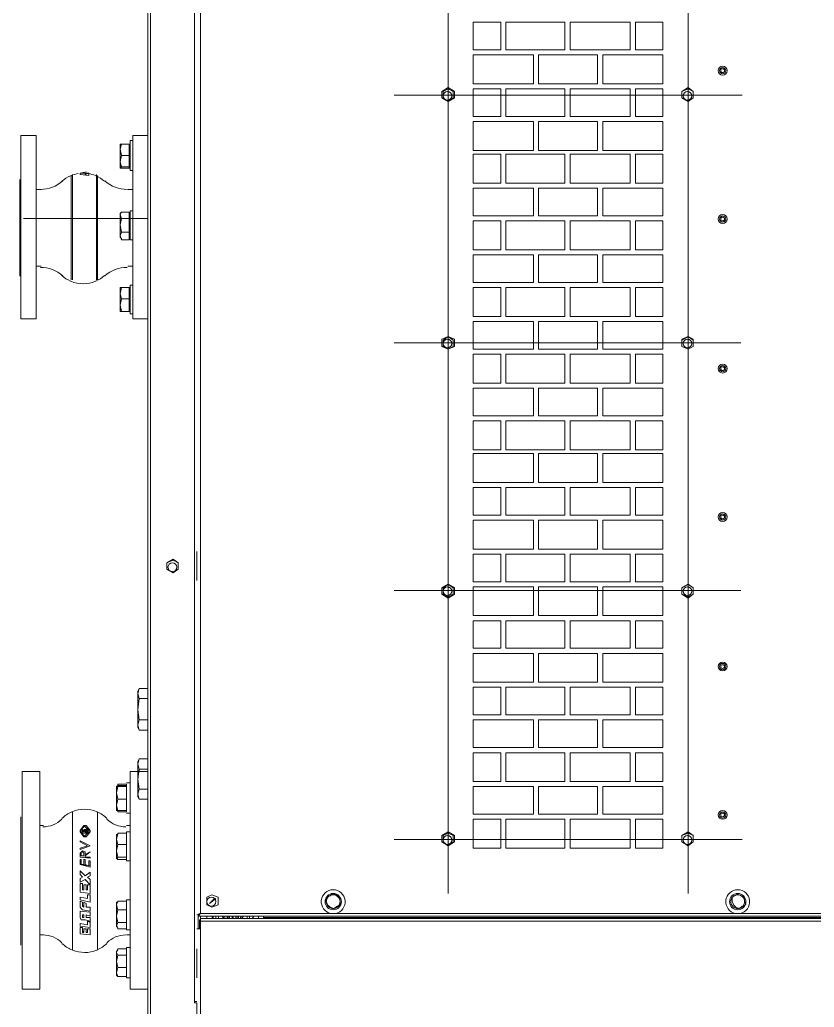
# Model space of a CAD drawing. Extents: x -3450 to 27857, y -1288 to 11880.
# Drawn here: x 25657.1 to 25737.2, y 442.6 to 542 of the extents above; entities that cross this region are included whole.
import ezdxf

# ---------------------------------------------------------------- set-up
doc = ezdxf.new("R2010")
doc.units = 0
doc.layers.add('188K-SM-03-F20-MECH-EQ-Y2257103$0$M-EQPM-AD', color=5, linetype='Continuous')

# ---------------------------------------------------------------- blocks, each defined once
blk = doc.blocks.new('188K-SM-03-F20-MECH-EQ-Y2257103$0$A$C9ea2c5c3')
at = {"lineweight": 13}
for points in [[(1231.84, 1703.67), (1231.84, 50.67), (1231.84, 48.13), (1230.58, 48.13), (1231.84, 50.67), (1231.84, 46.87), (1229.31, 46.87), (1184.98, 46.87), (1182.44, 48.13), (1182.44, 50.67), (1181.18, 50.67), (1178.64, 50.67), (1178.64, 46.87), (1181.18, 48.13)], [(1178.64, 1592.2), (1178.64, 1703.67), (-184.29, 1703.67), (-184.29, 1592.2)], [(1178.64, 1704.93), (1181.18, 1704.93), (1181.18, 1703.67), (1182.44, 1703.67), (1182.44, 1666.93), (1184.98, 1666.93), (1184.98, 1665.67), (1183.71, 1665.67), (1182.44, 1665.67)], [(1229.31, 46.87), (1229.31, 1706.2)], [(1183.71, 1666.93), (1182.44, 1666.93)], [(1182.44, 1666.93), (1182.44, 1666.93)], [(1182.44, 1665.67), (1182.44, 1665.67)], [(1183.71, 1666.93), (1183.71, 1666.93)], [(1184.98, 1665.67), (1184.98, 1665.67)], [(1184.98, 1665.67), (1184.98, 88.67)], [(1231.84, 1506.07), (1231.84, 1433.87), (1249.58, 1433.87), (1249.58, 1653), (1231.84, 1653)], [(1358.51, 1451.6), (1358.51, 1433.87), (1358.51, 1653), (1358.51, 1618.8), (1358.51, 1433.87)], [(1358.51, 1653), (1358.51, 1653)], [(1182.44, 1641.6), (1182.44, 1641.6)], [(1249.58, 1611.2), (1253.38, 1611.2), (1253.38, 1641.6), (1249.58, 1641.6)], [(1262.24, 1631.47), (1253.38, 1631.47), (1253.38, 1636.53), (1253.38, 1640.33), (1262.24, 1640.33)], [(1253.38, 1640.33), (1253.38, 1639.07)], [(1253.38, 1639.07), (1253.38, 1639.07)], [(1263.51, 1636.53), (1262.24, 1640.33)], [(1262.24, 1640.33), (1262.24, 1640.33)], [(1263.51, 1639.07), (1262.24, 1640.33)], [(1263.51, 1636.53), (1263.51, 1639.07)], [(1253.38, 1616.27), (1253.38, 1618.8), (1253.38, 1625.13), (1253.38, 1631.47)], [(1182.44, 1612.47), (1182.44, 1612.47)], [(1253.38, 1618.8), (1262.24, 1618.8)], [(1253.38, 1615), (1253.38, 1616.27), (1253.38, 1612.47), (1262.24, 1612.47), (1263.51, 1616.27), (1263.51, 1615), (1262.24, 1613.73)], [(1253.38, 1615), (1253.38, 1615)], [(1282.51, 1613.73), (1282.51, 1474.4), (1282.51, 1612.47), (1282.51, 1474.4)], [(1282.51, 1612.47), (1282.51, 1612.47)], [(1282.51, 1612.47), (1282.51, 1612.47)], [(1307.84, 1612.47), (1307.84, 1612.47)], [(1358.51, 1618.8), (1358.51, 1618.8)], [(1358.51, 1617.53), (1358.51, 1601.07)], [(1359.78, 1608.67), (1359.78, 1479.47)], [(1359.78, 1608.67), (1359.78, 1608.67)], [(1359.78, 1608.67), (1359.78, 1608.67)], [(1178.64, 1582.07), (-184.29, 1582.07), (-184.29, 1584.6), (-184.29, 1592.2), (-186.82, 1592.2)], [(1181.18, 1592.2), (1181.18, 1578.27), (1178.64, 1577), (1182.44, 1578.27)], [(1182.44, 1592.2), (1178.64, 1592.2), (1178.64, 1584.6), (1178.64, 1582.07), (1178.64, 1579.53)], [(1179.91, 1592.2), (1179.91, 1583.33), (1178.64, 1583.33)], [(1253.38, 1598.53), (1249.58, 1598.53)], [(1249.58, 1563.07), (1253.38, 1563.07), (1253.38, 1593.47), (1249.58, 1593.47)], [(1253.38, 1592.2), (1262.24, 1592.2)], [(1253.38, 1589.67), (1253.38, 1592.2)], [(1263.51, 1589.67), (1262.24, 1592.2)], [(1300.24, 1590.93), (1300.24, 1597.27), (1290.11, 1598.53), (1290.11, 1592.2), (1292.64, 1592.2), (1292.64, 1596), (1293.91, 1596), (1292.64, 1596)], [(1292.64, 1592.2), (1290.11, 1592.2)], [(1290.11, 1592.2), (1290.11, 1592.2)], [(1292.64, 1592.2), (1292.64, 1592.2)], [(1293.91, 1596), (1293.91, 1592.2), (1296.44, 1592.2), (1296.44, 1596), (1297.71, 1594.73)], [(1296.44, 1592.2), (1293.91, 1592.2)], [(1293.91, 1592.2), (1293.91, 1592.2)], [(1296.44, 1596), (1297.71, 1596), (1297.71, 1590.93), (1300.24, 1590.93), (1297.71, 1590.93)], [(1296.44, 1592.2), (1296.44, 1592.2)], [(1340.78, 1598.53), (1336.98, 1598.53)], [(1340.78, 1485.8), (1340.78, 1601.07)], [(-184.29, 1584.6), (1178.64, 1584.6)], [(1115.31, 1579.53), (1115.31, 1580.8), (1115.31, 1582.07)], [(1120.38, 1582.07), (1120.38, 1579.53)], [(1125.44, 1579.53), (1126.71, 1582.07)], [(1135.58, 1579.53), (1136.84, 1582.07)], [(1141.91, 1579.53), (1141.91, 1582.07)], [(1143.18, 1579.53), (1143.18, 1582.07)], [(1146.98, 1582.07), (1146.98, 1579.53), (1145.71, 1579.53), (1145.71, 1582.07)], [(1149.51, 1582.07), (1149.51, 1579.53)], [(1150.78, 1582.07), (1150.78, 1579.53)], [(1153.31, 1579.53), (1152.04, 1579.53), (1152.04, 1582.07)], [(1155.84, 1582.07), (1157.11, 1579.53)], [(1165.98, 1582.07), (1165.98, 1579.53), (1167.24, 1579.53)], [(1172.31, 1579.53), (1172.31, 1582.07)], [(1253.38, 1585.87), (1253.38, 1589.67)], [(1253.38, 1589.67), (1253.38, 1589.67)], [(1262.24, 1573.2), (1253.38, 1573.2), (1253.38, 1579.53), (1253.38, 1585.87), (1262.24, 1585.87)], [(1263.51, 1589.67), (1262.24, 1590.93)], [(1263.51, 1589.67), (1263.51, 1589.67)], [(1292.64, 1584.6), (1290.11, 1585.87), (1290.11, 1590.93), (1300.24, 1589.67), (1300.24, 1587.13)], [(1290.11, 1580.8), (1290.11, 1584.6), (1292.64, 1584.6), (1292.64, 1588.4), (1300.24, 1587.13), (1292.64, 1588.4)], [(1290.11, 1585.87), (1290.11, 1584.6), (1295.18, 1583.33), (1298.98, 1583.33), (1300.24, 1580.8), (1300.24, 1579.53), (1300.24, 1574.47), (1290.11, 1575.73), (1300.24, 1574.47)], [(1292.64, 1584.6), (1292.64, 1584.6)], [(1297.71, 1590.93), (1297.71, 1590.93)], [(1300.24, 1590.93), (1300.24, 1590.93)], [(1300.24, 1587.13), (1300.24, 1587.13)], [(1340.78, 1569.4), (1340.78, 1587.13)], [(1115.31, 1580.8), (-119.69, 1580.8)], [(1178.64, 1577), (1181.18, 1578.27), (1178.64, 1577), (1181.18, 1579.53), (500.98, 1579.53), (502.24, 1577), (500.98, 1578.27), (499.71, 1578.27)], [(1125.44, 1579.53), (1125.44, 1579.53)], [(1125.44, 1579.53), (1125.44, 1579.53)], [(1153.31, 1579.53), (1153.31, 1579.53)], [(1165.98, 1579.53), (1165.98, 1579.53)], [(1179.91, 1577), (1181.18, 1578.27), (1181.18, 1579.53)], [(1181.18, 1578.27), (1181.18, 1578.27)], [(1181.18, 1578.27), (1181.18, 1578.27)], [(1253.38, 1565.6), (1253.38, 1564.33), (1253.38, 1568.13), (1253.38, 1573.2)], [(1293.91, 1580.8), (1290.11, 1580.8), (1293.91, 1580.8), (1293.91, 1578.27), (1290.11, 1579.53), (1290.11, 1575.73)], [(1290.11, 1580.8), (1290.11, 1580.8)], [(1290.11, 1575.73), (1290.11, 1575.73)], [(1300.24, 1564.33), (1300.24, 1570.67), (1298.98, 1571.93), (1297.71, 1573.2), (1290.11, 1574.47), (1290.11, 1570.67), (1293.91, 1570.67), (1293.91, 1566.87), (1296.44, 1565.6), (1293.91, 1566.87)], [(1296.44, 1580.8), (1296.44, 1580.8)], [(1296.44, 1580.8), (1296.44, 1580.8)], [(1297.71, 1579.53), (1297.71, 1580.8), (1296.44, 1580.8)], [(1297.71, 1580.8), (1297.71, 1580.8)], [(1300.24, 1574.47), (1300.24, 1574.47)], [(1164.71, 1561.8), (1169.78, 1566.87), (1163.44, 1561.8)], [(1253.38, 1565.6), (1253.38, 1565.6)], [(1253.38, 1564.33), (1262.24, 1564.33)], [(1293.91, 1570.67), (1290.11, 1570.67)], [(1290.11, 1570.67), (1290.11, 1570.67)], [(1290.11, 1558), (1290.11, 1565.6), (1300.24, 1563.07), (1300.24, 1560.53)], [(1293.91, 1566.87), (1293.91, 1566.87)], [(1296.44, 1565.6), (1296.44, 1570.67), (1296.44, 1569.4), (1297.71, 1569.4), (1297.71, 1565.6), (1300.24, 1564.33), (1297.71, 1565.6)], [(1296.44, 1570.67), (1296.44, 1570.67)], [(1297.71, 1569.4), (1296.44, 1570.67), (1296.44, 1569.4)], [(1296.44, 1565.6), (1296.44, 1565.6)], [(1297.71, 1569.4), (1297.71, 1569.4)], [(1297.71, 1565.6), (1297.71, 1565.6)], [(1300.24, 1570.67), (1300.24, 1570.67)], [(1300.24, 1570.67), (1300.24, 1570.67)], [(1300.24, 1564.33), (1300.24, 1564.33)], [(687.18, 1556.73), (687.18, 291.33)], [(929.11, 1556.73), (929.11, 300.2)], [(1164.71, 1561.8), (1164.71, 1561.8)], [(1292.64, 1558), (1290.11, 1558), (1292.64, 1558), (1292.64, 1561.8), (1300.24, 1560.53), (1292.64, 1561.8)], [(1290.11, 1558), (1290.11, 1558)], [(1292.64, 1540.27), (1290.11, 1542.8), (1290.11, 1547.87), (1290.11, 1556.73), (1300.24, 1555.47), (1300.24, 1546.6)], [(1292.64, 1558), (1292.64, 1558)], [(1292.64, 1547.87), (1292.64, 1552.93), (1293.91, 1552.93), (1293.91, 1547.87), (1296.44, 1547.87), (1293.91, 1547.87)], [(1293.91, 1552.93), (1292.64, 1552.93)], [(1296.44, 1547.87), (1296.44, 1552.93), (1297.71, 1552.93), (1297.71, 1546.6), (1300.24, 1546.6), (1297.71, 1546.6)], [(1297.71, 1552.93), (1296.44, 1552.93)], [(1300.24, 1560.53), (1300.24, 1560.53)], [(1297.71, 1544.07), (1295.18, 1542.8), (1290.11, 1547.87), (1292.64, 1547.87), (1290.11, 1547.87)], [(1290.11, 1547.87), (1290.11, 1547.87)], [(1292.64, 1547.87), (1292.64, 1547.87)], [(1293.91, 1547.87), (1293.91, 1547.87)], [(1297.71, 1540.27), (1300.24, 1541.53), (1300.24, 1545.33), (1295.18, 1542.8), (1293.91, 1544.07)], [(1295.18, 1542.8), (1295.18, 1542.8)], [(1296.44, 1547.87), (1296.44, 1547.87)], [(1297.71, 1546.6), (1297.71, 1546.6)], [(1300.24, 1546.6), (1300.24, 1546.6)], [(1290.11, 1539), (1292.64, 1540.27), (1290.11, 1539), (1290.11, 1535.2), (1295.18, 1539), (1300.24, 1533.93), (1300.24, 1537.73), (1297.71, 1540.27), (1300.24, 1537.73)], [(1290.11, 1539), (1290.11, 1539)], [(1300.24, 1537.73), (1300.24, 1537.73)], [(1249.58, 1494.67), (1253.38, 1494.67), (1253.38, 1523.8), (1249.58, 1523.8)], [(1262.24, 1521.27), (1263.51, 1521.27), (1262.24, 1522.53), (1253.38, 1522.53), (1253.38, 1521.27), (1253.38, 1520)], [(1290.11, 1528.87), (1300.24, 1527.6)], [(1300.24, 1527.6), (1300.24, 1527.6)], [(1253.38, 1516.2), (1253.38, 1521.27)], [(1253.38, 1521.27), (1253.38, 1521.27)], [(1253.38, 1507.33), (1253.38, 1513.67), (1253.38, 1520), (1262.24, 1520)], [(1263.51, 1521.27), (1263.51, 1521.27)], [(1290.11, 1521.27), (1290.11, 1520), (1295.18, 1520), (1295.18, 1518.73), (1290.11, 1514.93), (1295.18, 1518.73)], [(1290.11, 1514.93), (1295.18, 1517.47), (1295.18, 1514.93), (1297.71, 1513.67), (1300.24, 1516.2), (1300.24, 1517.47), (1300.24, 1520), (1290.11, 1521.27), (1300.24, 1520)], [(1290.11, 1521.27), (1290.11, 1521.27)], [(1290.11, 1514.93), (1290.11, 1514.93)], [(1290.11, 1514.93), (1290.11, 1514.93)], [(1292.64, 1508.6), (1300.24, 1504.8), (1292.64, 1508.6), (1300.24, 1511.13), (1300.24, 1512.4), (1290.11, 1508.6), (1300.24, 1512.4)], [(1296.44, 1518.73), (1296.44, 1516.2), (1297.71, 1514.93), (1298.98, 1514.93), (1298.98, 1517.47)], [(1296.44, 1516.2), (1296.44, 1516.2)], [(1297.71, 1514.93), (1297.71, 1514.93)], [(1298.98, 1517.47), (1298.98, 1517.47)], [(1298.98, 1514.93), (1298.98, 1514.93)], [(1300.24, 1520), (1300.24, 1520)], [(1300.24, 1512.4), (1300.24, 1512.4)], [(1340.78, 1499.73), (1340.78, 1518.73)], [(712.51, 1511.13), (740.38, 1511.13)], [(745.44, 1511.13), (806.24, 1511.13)], [(811.31, 1511.13), (870.84, 1511.13)], [(875.91, 1511.13), (903.78, 1511.13)], [(1262.24, 1495.93), (1253.38, 1495.93), (1253.38, 1502.27), (1253.38, 1507.33), (1262.24, 1507.33)], [(1290.11, 1508.6), (1290.11, 1508.6)], [(1300.24, 1504.8), (1300.24, 1503.53), (1290.11, 1508.6)], [(1290.11, 1508.6), (1290.11, 1508.6)], [(1300.24, 1504.8), (1300.24, 1504.8)], [(882.24, 1502.27), (632.71, 1502.27)], [(983.58, 1502.27), (873.38, 1502.27)], [(1253.38, 1497.2), (1253.38, 1495.93)], [(1253.38, 1497.2), (1253.38, 1497.2)], [(1295.18, 1488.33), (1296.44, 1489.6), (1300.24, 1493.4), (1300.24, 1494.67), (1296.44, 1498.47), (1295.18, 1499.73), (1295.18, 1498.47), (1291.38, 1494.67), (1291.38, 1493.4), (1295.18, 1489.6), (1295.18, 1488.33), (1296.44, 1488.33), (1296.44, 1489.6), (1300.24, 1493.4), (1300.24, 1494.67), (1300.24, 1493.4), (1296.44, 1488.33), (1295.18, 1488.33), (1293.91, 1488.33), (1290.11, 1493.4)], [(1290.11, 1494.67), (1290.11, 1494.67)], [(1290.11, 1493.4), (1290.11, 1493.4)], [(1291.38, 1493.4), (1291.38, 1493.4)], [(1291.38, 1493.4), (1291.38, 1493.4)], [(1291.38, 1493.4), (1295.18, 1489.6), (1295.18, 1488.33), (1295.18, 1489.6)], [(1297.71, 1492.13), (1297.71, 1493.4), (1296.44, 1494.67), (1297.71, 1494.67), (1297.71, 1493.4), (1297.71, 1492.13), (1298.98, 1492.13), (1298.98, 1493.4), (1298.98, 1494.67), (1297.71, 1495.93), (1296.44, 1495.93), (1295.18, 1495.93), (1293.91, 1495.93), (1292.64, 1494.67), (1292.64, 1493.4), (1292.64, 1492.13), (1292.64, 1490.87), (1293.91, 1492.13), (1293.91, 1493.4), (1293.91, 1492.13), (1292.64, 1493.4), (1293.91, 1493.4), (1293.91, 1494.67), (1295.18, 1495.93), (1293.91, 1494.67), (1293.91, 1493.4), (1295.18, 1492.13), (1296.44, 1492.13), (1296.44, 1493.4), (1297.71, 1493.4), (1297.71, 1494.67)], [(1295.18, 1495.93), (1293.91, 1495.93), (1292.64, 1494.67), (1292.64, 1493.4), (1293.91, 1494.67), (1295.18, 1495.93), (1296.44, 1495.93), (1297.71, 1495.93), (1298.98, 1494.67), (1298.98, 1493.4)], [(1292.64, 1494.67), (1292.64, 1494.67)], [(1292.64, 1493.4), (1292.64, 1493.4)], [(1293.91, 1494.67), (1293.91, 1494.67)], [(1293.91, 1493.4), (1293.91, 1493.4)], [(1293.91, 1493.4), (1293.91, 1493.4)], [(1295.18, 1498.47), (1295.18, 1498.47)], [(1295.18, 1495.93), (1295.18, 1495.93)], [(1295.18, 1495.93), (1295.18, 1495.93)], [(1297.71, 1493.4), (1297.71, 1494.67), (1296.44, 1494.67), (1295.18, 1494.67), (1295.18, 1493.4), (1296.44, 1493.4), (1296.44, 1494.67)], [(1295.18, 1494.67), (1295.18, 1494.67)], [(1295.18, 1493.4), (1295.18, 1493.4)], [(1295.18, 1493.4), (1295.18, 1493.4)], [(1295.18, 1493.4), (1296.44, 1493.4)], [(1295.18, 1493.4), (1295.18, 1493.4)], [(1296.44, 1498.47), (1296.44, 1498.47)], [(1296.44, 1495.93), (1296.44, 1495.93)], [(1296.44, 1494.67), (1296.44, 1494.67)], [(1296.44, 1494.67), (1296.44, 1494.67)], [(1296.44, 1493.4), (1296.44, 1493.4)], [(1296.44, 1493.4), (1296.44, 1493.4)], [(1297.71, 1495.93), (1297.71, 1495.93)], [(1297.71, 1495.93), (1297.71, 1495.93)], [(1297.71, 1495.93), (1297.71, 1495.93)], [(1297.71, 1494.67), (1297.71, 1494.67)], [(1297.71, 1494.67), (1297.71, 1494.67)], [(1297.71, 1493.4), (1297.71, 1493.4)], [(1298.98, 1493.4), (1298.98, 1493.4)], [(1298.98, 1493.4), (1298.98, 1493.4)], [(1298.98, 1493.4), (1298.98, 1493.4)], [(1300.24, 1494.67), (1300.24, 1494.67)], [(1300.24, 1493.4), (1300.24, 1493.4)], [(1300.24, 1493.4), (1300.24, 1493.4)], [(1253.38, 1488.33), (1249.58, 1488.33)], [(1293.91, 1492.13), (1293.91, 1492.13)], [(1293.91, 1492.13), (1293.91, 1492.13)], [(1295.18, 1492.13), (1295.18, 1492.13)], [(1295.18, 1489.6), (1295.18, 1489.6)], [(1295.18, 1488.33), (1295.18, 1488.33)], [(1295.18, 1488.33), (1295.18, 1488.33)], [(1296.44, 1489.6), (1296.44, 1489.6)], [(1297.71, 1492.13), (1297.71, 1492.13)], [(1298.98, 1492.13), (1298.98, 1492.13)], [(1340.78, 1488.33), (1336.98, 1488.33)], [(1358.51, 1485.8), (1358.51, 1469.33)], [(1253.38, 1475.67), (1249.58, 1475.67)], [(1253.38, 1474.4), (1262.24, 1474.4)], [(1253.38, 1473.13), (1253.38, 1473.13)], [(1253.38, 1461.73), (1253.38, 1468.07), (1253.38, 1473.13), (1262.24, 1473.13)], [(1253.38, 1473.13), (1253.38, 1473.13)], [(1262.24, 1473.13), (1262.24, 1473.13)], [(1262.24, 1473.13), (1262.24, 1473.13)], [(1282.51, 1474.4), (1282.51, 1474.4)], [(1282.51, 1474.4), (1282.51, 1474.4)], [(1307.84, 1474.4), (1307.84, 1474.4)], [(1359.78, 1479.47), (1359.78, 1479.47)], [(1359.78, 1478.2), (1359.78, 1478.2)], [(1231.84, 1469.33), (1231.84, 1451.6), (1240.71, 1451.6)], [(1231.84, 1468.07), (1231.84, 1468.07)], [(1253.38, 1471.87), (1253.38, 1449.07), (1253.38, 1446.53), (1262.24, 1446.53), (1262.24, 1447.8), (1263.51, 1449.07), (1262.24, 1449.07), (1253.38, 1449.07), (1253.38, 1447.8), (1262.24, 1447.8), (1263.51, 1449.07), (1263.51, 1455.4), (1262.24, 1449.07)], [(1263.51, 1470.6), (1263.51, 1468.07), (1263.51, 1459.2)], [(1231.84, 1461.73), (1240.71, 1461.73)], [(1231.84, 1452.87), (1231.84, 1452.87)], [(1241.98, 1456.67), (1240.71, 1461.73)], [(1241.98, 1459.2), (1240.71, 1461.73)], [(1241.98, 1456.67), (1241.98, 1459.2)], [(1253.38, 1449.07), (1253.38, 1455.4), (1253.38, 1461.73), (1262.24, 1461.73)], [(1253.38, 1445.27), (1249.58, 1445.27)], [(1253.38, 1449.07), (1253.38, 1449.07)], [(1253.38, 1449.07), (1253.38, 1449.07)], [(1253.38, 1449.07), (1253.38, 1449.07)], [(1262.24, 1447.8), (1262.24, 1447.8)], [(1263.51, 1449.07), (1263.51, 1449.07)], [(1240.71, 1433.87), (1240.71, 1431.33), (1231.84, 1431.33), (1240.71, 1431.33), (1241.98, 1426.27), (1241.98, 1423.73), (1240.71, 1421.2), (1241.98, 1423.73), (1241.98, 1426.27), (1240.71, 1421.2), (1231.84, 1421.2), (1240.71, 1421.2), (1241.98, 1426.27), (1241.98, 1433.87)], [(1231.84, 1409.8), (1231.84, 1433.87)], [(1358.51, 1433.87), (1358.51, 1433.87)], [(1231.84, 1409.8), (1231.84, 1409.8)], [(1231.84, 1392.07), (1240.71, 1392.07)], [(1241.98, 1387), (1240.71, 1392.07)], [(1241.98, 1389.53), (1240.71, 1392.07)], [(1241.98, 1387), (1241.98, 1389.53)], [(1231.84, 1381.93), (1240.71, 1381.93)], [(1231.84, 1360.4), (1240.71, 1360.4)], [(1231.84, 1350.27), (1240.71, 1350.27)], [(687.18, 1305.93), (687.18, 1198.27)], [(929.11, 1305.93), (929.11, 1198.27)], [(880.98, 1251.47), (633.98, 1251.47)], [(983.58, 1251.47), (874.64, 1251.47)], [(1182.44, 1241.33), (1182.44, 1241.33)], [(1182.44, 1212.2), (1182.44, 1212.2)], [(687.18, 1056.4), (687.18, 947.47)], [(929.11, 1056.4), (929.11, 947.47)], [(880.98, 1001.93), (633.98, 1001.93)], [(983.58, 1001.93), (874.64, 1001.93)], [(1231.84, 977.87), (1247.04, 977.87), (1247.04, 792.93), (1231.84, 792.93)], [(1359.78, 977.87), (1359.78, 977.87)], [(1247.04, 972.8), (1249.58, 972.8), (1249.58, 943.67), (1247.04, 943.67)], [(1249.58, 970.27), (1250.84, 970.27), (1258.44, 970.27)], [(1250.84, 970.27), (1258.44, 970.27)], [(1250.84, 963.93), (1250.84, 970.27)], [(1250.84, 970.27), (1250.84, 970.27)], [(1259.71, 963.93), (1258.44, 970.27)], [(1258.44, 970.27), (1259.71, 970.27)], [(1259.71, 970.27), (1258.44, 970.27)], [(1259.71, 963.93), (1259.71, 970.27)], [(1259.71, 970.27), (1259.71, 970.27)], [(1259.71, 970.27), (1259.71, 970.27)], [(1250.84, 957.6), (1250.84, 963.93)], [(1250.84, 957.6), (1258.44, 957.6)], [(1258.44, 946.2), (1250.84, 946.2), (1250.84, 952.53), (1250.84, 957.6)], [(1249.58, 946.2), (1250.84, 946.2)], [(1259.71, 946.2), (1259.71, 946.2)], [(1282.51, 938.6), (1282.51, 833.47)], [(1283.78, 938.6), (1283.78, 832.2)], [(1283.78, 938.6), (1283.78, 938.6)], [(1307.84, 832.2), (1307.84, 938.6)], [(1307.84, 938.6), (1307.84, 938.6)], [(1359.78, 936.07), (1359.78, 936.07)], [(1359.78, 934.8), (1359.78, 934.8)], [(1359.78, 934.8), (1359.78, 934.8)], [(1361.04, 934.8), (1361.04, 837.27)], [(1252.11, 924.67), (1247.04, 924.67)], [(1344.58, 924.67), (1339.51, 924.67)], [(1231.84, 862.6), (1231.84, 912)], [(1231.84, 912), (1231.84, 912)], [(1247.04, 898.07), (1249.58, 898.07), (1249.58, 868.93), (1247.04, 868.93)], [(1249.58, 895.53), (1250.84, 895.53)], [(1250.84, 890.47), (1250.84, 894.27), (1250.84, 898.07), (1258.44, 898.07)], [(1259.71, 894.27), (1258.44, 898.07)], [(1258.44, 898.07), (1258.44, 896.8)], [(1259.71, 895.53), (1258.44, 896.8)], [(1259.71, 894.27), (1259.71, 895.53)], [(1250.84, 876.53), (1250.84, 882.87), (1250.84, 890.47), (1258.44, 890.47)], [(1231.84, 876.53), (1357.24, 876.53)], [(1258.44, 870.2), (1250.84, 870.2), (1250.84, 872.73), (1250.84, 876.53), (1258.44, 876.53)], [(1249.58, 871.47), (1250.84, 871.47)], [(1231.84, 862.6), (1231.84, 862.6)], [(1252.11, 847.4), (1247.04, 847.4)], [(1344.58, 847.4), (1339.51, 847.4)], [(1359.78, 837.27), (1359.78, 837.27)], [(1359.78, 837.27), (1359.78, 837.27)], [(1359.78, 836), (1359.78, 836)], [(1247.04, 828.4), (1249.58, 828.4), (1249.58, 798), (1247.04, 798)], [(1249.58, 825.87), (1250.84, 825.87)], [(1259.71, 825.87), (1258.44, 825.87), (1250.84, 825.87), (1250.84, 824.6), (1250.84, 819.53), (1250.84, 813.2)], [(1250.84, 825.87), (1250.84, 825.87)], [(1259.71, 825.87), (1259.71, 825.87)], [(1259.71, 825.87), (1259.71, 825.87)], [(1283.78, 833.47), (1283.78, 833.47)], [(1291.38, 833.47), (1291.38, 830.93), (1300.24, 830.93), (1300.24, 832.2), (1291.38, 833.47), (1300.24, 832.2)], [(1291.38, 833.47), (1291.38, 833.47)], [(1293.91, 829.67), (1300.24, 830.93), (1297.71, 830.93), (1293.91, 830.93), (1291.38, 830.93)], [(1291.38, 830.93), (1291.38, 830.93)], [(1291.38, 830.93), (1291.38, 830.93)], [(1293.91, 830.93), (1293.91, 832.2), (1295.18, 832.2), (1295.18, 830.93), (1296.44, 830.93), (1297.71, 830.93)], [(1293.91, 829.67), (1293.91, 829.67)], [(1293.91, 829.67), (1293.91, 829.67)], [(1296.44, 830.93), (1296.44, 830.93)], [(1297.71, 830.93), (1297.71, 830.93)], [(1300.24, 832.2), (1300.24, 832.2)], [(1300.24, 830.93), (1300.24, 830.93)], [(1307.84, 833.47), (1307.84, 833.47)], [(1250.84, 824.6), (1258.44, 824.6)], [(687.18, 806.87), (687.18, 696.67)], [(929.11, 806.87), (929.11, 696.67)], [(1258.44, 813.2), (1250.84, 813.2), (1250.84, 806.87), (1250.84, 801.8), (1258.44, 801.8)], [(1249.58, 801.8), (1250.84, 801.8)], [(1259.71, 801.8), (1259.71, 801.8)], [(1359.78, 792.93), (1359.78, 792.93)], [(882.24, 752.4), (632.71, 752.4)], [(983.58, 752.4), (873.38, 752.4)]]:
    blk.add_lwpolyline(points, dxfattribs=at)
for points in [[(1340.78, 1653), (1358.51, 1653), (1358.51, 1433.87), (1340.78, 1433.87)], [(1182.44, 1612.47), (1182.44, 1641.6)], [(1263.51, 1625.13), (1262.24, 1631.47), (1263.51, 1636.53)], [(1340.78, 1635.27), (1340.78, 1617.53)], [(1263.51, 1616.27), (1262.24, 1618.8), (1263.51, 1625.13)], [(1140.64, 1582.07), (1140.64, 1579.53)], [(1263.51, 1589.67), (1263.51, 1579.53), (1262.24, 1585.87)], [(502.24, 177.33), (633.98, 177.33), (639.04, 177.33), (1041.84, 177.33), (1046.91, 177.33), (1178.64, 177.33), (1178.64, 1577), (1046.91, 1577), (1041.84, 1577), (639.04, 1577), (633.98, 1577), (502.24, 1577)], [(639.04, 1577), (633.98, 1577)], [(1046.91, 1577), (1041.84, 1577)], [(1263.51, 1568.13), (1262.24, 1573.2), (1263.51, 1579.53)], [(1296.44, 1578.27), (1296.44, 1580.8), (1297.71, 1580.8), (1297.71, 1579.53), (1297.71, 1578.27)], [(642.84, 1560.53), (640.31, 1559.27), (636.51, 1556.73), (632.71, 1558), (630.18, 1560.53), (630.18, 1564.33), (628.91, 1568.13), (632.71, 1569.4), (635.24, 1571.93), (639.04, 1570.67), (641.58, 1568.13), (642.84, 1564.33)], [(1051.98, 1560.53), (1048.18, 1559.27), (1045.64, 1556.73), (1041.84, 1558), (1039.31, 1560.53), (1038.04, 1564.33), (1038.04, 1568.13), (1040.58, 1569.4), (1044.38, 1571.93), (1048.18, 1570.67), (1050.71, 1568.13), (1051.98, 1564.33)], [(1167.24, 1570.67), (1172.31, 1568.13), (1172.31, 1560.53), (1167.24, 1558), (1160.91, 1560.53), (1160.91, 1568.13)], [(1167.24, 1558), (1160.91, 1560.53), (1160.91, 1568.13), (1167.24, 1570.67), (1172.31, 1568.13), (1172.31, 1560.53)], [(1262.24, 1565.6), (1262.24, 1564.33), (1263.51, 1568.13), (1263.51, 1565.6)], [(1300.24, 1522.53), (1300.24, 1527.6), (1290.11, 1530.13), (1290.11, 1528.87), (1290.11, 1523.8), (1291.38, 1523.8), (1291.38, 1528.87), (1295.18, 1527.6), (1295.18, 1522.53), (1296.44, 1522.53), (1296.44, 1527.6), (1298.98, 1527.6), (1298.98, 1522.53)], [(1263.51, 1521.27), (1263.51, 1513.67), (1262.24, 1520)], [(1263.51, 1513.67), (1263.51, 1502.27), (1262.24, 1507.33)], [(1296.44, 1516.2), (1296.44, 1517.47), (1296.44, 1518.73), (1298.98, 1518.73), (1298.98, 1517.47), (1298.98, 1514.93), (1297.71, 1514.93)], [(682.11, 1504.8), (687.18, 1508.6), (693.51, 1504.8), (693.51, 1498.47), (687.18, 1494.67), (682.11, 1498.47)], [(687.18, 1495.93), (682.11, 1498.47), (682.11, 1504.8), (687.18, 1508.6), (693.51, 1504.8), (693.51, 1498.47)], [(740.38, 1482), (712.51, 1482), (712.51, 1511.13), (740.38, 1511.13)], [(806.24, 1482), (745.44, 1482), (745.44, 1511.13), (806.24, 1511.13)], [(870.84, 1482), (811.31, 1482), (811.31, 1511.13), (870.84, 1511.13)], [(903.78, 1482), (875.91, 1482), (875.91, 1511.13), (903.78, 1511.13)], [(922.78, 1504.8), (929.11, 1508.6), (935.44, 1504.8), (935.44, 1498.47), (929.11, 1494.67), (922.78, 1498.47)], [(929.11, 1495.93), (924.04, 1498.47), (924.04, 1504.8), (929.11, 1508.6), (934.18, 1504.8), (934.18, 1498.47)], [(1262.24, 1497.2), (1262.24, 1495.93), (1263.51, 1502.27), (1263.51, 1497.2)], [(1300.24, 1494.67), (1296.44, 1499.73), (1295.18, 1499.73), (1293.91, 1499.73), (1290.11, 1494.67), (1290.11, 1493.4), (1290.11, 1494.67), (1293.91, 1499.73), (1295.18, 1499.73), (1296.44, 1499.73)], [(773.31, 1449.07), (712.51, 1449.07), (712.51, 1476.93), (773.31, 1476.93)], [(837.91, 1449.07), (778.38, 1449.07), (778.38, 1476.93), (837.91, 1476.93)], [(903.78, 1449.07), (842.98, 1449.07), (842.98, 1476.93), (903.78, 1476.93)], [(1253.38, 1473.13), (1253.38, 1474.4)], [(1262.24, 1474.4), (1262.24, 1473.13)], [(1262.24, 1473.13), (1263.51, 1473.13), (1263.51, 1468.07)], [(1263.51, 1468.07), (1263.51, 1455.4), (1262.24, 1461.73)], [(1340.78, 1469.33), (1340.78, 1451.6)], [(1241.98, 1456.67), (1241.98, 1441.47), (1240.71, 1451.6)], [(740.38, 1414.87), (712.51, 1414.87), (712.51, 1444), (740.38, 1444)], [(806.24, 1414.87), (745.44, 1414.87), (745.44, 1444), (806.24, 1444)], [(870.84, 1414.87), (811.31, 1414.87), (811.31, 1444), (870.84, 1444)], [(903.78, 1414.87), (875.91, 1414.87), (875.91, 1444), (903.78, 1444)], [(1241.98, 1441.47), (1241.98, 1426.27), (1240.71, 1431.33)], [(773.31, 1381.93), (712.51, 1381.93), (712.51, 1409.8), (773.31, 1409.8)], [(837.91, 1381.93), (778.38, 1381.93), (778.38, 1409.8), (837.91, 1409.8)], [(903.78, 1381.93), (842.98, 1381.93), (842.98, 1409.8), (903.78, 1409.8)], [(1241.98, 1387), (1241.98, 1371.8), (1240.71, 1381.93)], [(740.38, 1349), (712.51, 1349), (712.51, 1376.87), (740.38, 1376.87)], [(806.24, 1349), (745.44, 1349), (745.44, 1376.87), (806.24, 1376.87)], [(870.84, 1349), (811.31, 1349), (811.31, 1376.87), (870.84, 1376.87)], [(903.78, 1349), (875.91, 1349), (875.91, 1376.87), (903.78, 1376.87)], [(1241.98, 1371.8), (1241.98, 1355.33), (1240.71, 1360.4)], [(1240.71, 1350.27), (1241.98, 1355.33), (1241.98, 1352.8)], [(773.31, 1314.8), (712.51, 1314.8), (712.51, 1343.93), (773.31, 1343.93)], [(837.91, 1314.8), (778.38, 1314.8), (778.38, 1343.93), (837.91, 1343.93)], [(903.78, 1314.8), (842.98, 1314.8), (842.98, 1343.93), (903.78, 1343.93)], [(740.38, 1281.87), (712.51, 1281.87), (712.51, 1309.73), (740.38, 1309.73)], [(806.24, 1281.87), (745.44, 1281.87), (745.44, 1309.73), (806.24, 1309.73)], [(870.84, 1281.87), (811.31, 1281.87), (811.31, 1309.73), (870.84, 1309.73)], [(903.78, 1281.87), (875.91, 1281.87), (875.91, 1309.73), (903.78, 1309.73)], [(773.31, 1247.67), (712.51, 1247.67), (712.51, 1276.8), (773.31, 1276.8)], [(837.91, 1247.67), (778.38, 1247.67), (778.38, 1276.8), (837.91, 1276.8)], [(903.78, 1247.67), (842.98, 1247.67), (842.98, 1276.8), (903.78, 1276.8)], [(682.11, 1255.27), (687.18, 1259.07), (693.51, 1255.27), (693.51, 1248.93), (687.18, 1245.13), (682.11, 1248.93)], [(687.18, 1245.13), (682.11, 1248.93), (682.11, 1255.27), (687.18, 1257.8), (693.51, 1255.27), (693.51, 1248.93)], [(922.78, 1255.27), (929.11, 1259.07), (935.44, 1255.27), (935.44, 1248.93), (929.11, 1245.13), (922.78, 1248.93)], [(929.11, 1245.13), (924.04, 1248.93), (924.04, 1255.27), (929.11, 1257.8), (934.18, 1255.27), (934.18, 1248.93)], [(740.38, 1214.73), (712.51, 1214.73), (712.51, 1242.6), (740.38, 1242.6)], [(806.24, 1214.73), (745.44, 1214.73), (745.44, 1242.6), (806.24, 1242.6)], [(870.84, 1214.73), (811.31, 1214.73), (811.31, 1242.6), (870.84, 1242.6)], [(903.78, 1214.73), (875.91, 1214.73), (875.91, 1242.6), (903.78, 1242.6)], [(1182.44, 1241.33), (1182.44, 1212.2)], [(1206.51, 1233.73), (1212.84, 1229.93), (1212.84, 1223.6), (1206.51, 1221.07), (1201.44, 1223.6), (1201.44, 1229.93)], [(1212.84, 1223.6), (1206.51, 1219.8), (1201.44, 1223.6), (1201.44, 1229.93), (1206.51, 1233.73), (1212.84, 1229.93)], [(773.31, 1180.53), (712.51, 1180.53), (712.51, 1209.67), (773.31, 1209.67)], [(837.91, 1180.53), (778.38, 1180.53), (778.38, 1209.67), (837.91, 1209.67)], [(903.78, 1180.53), (842.98, 1180.53), (842.98, 1209.67), (903.78, 1209.67)], [(740.38, 1147.6), (712.51, 1147.6), (712.51, 1175.47), (740.38, 1175.47)], [(806.24, 1147.6), (745.44, 1147.6), (745.44, 1175.47), (806.24, 1175.47)], [(870.84, 1147.6), (811.31, 1147.6), (811.31, 1175.47), (870.84, 1175.47)], [(903.78, 1147.6), (875.91, 1147.6), (875.91, 1175.47), (903.78, 1175.47)], [(773.31, 1113.4), (712.51, 1113.4), (712.51, 1142.53), (773.31, 1142.53)], [(837.91, 1113.4), (778.38, 1113.4), (778.38, 1142.53), (837.91, 1142.53)], [(903.78, 1113.4), (842.98, 1113.4), (842.98, 1142.53), (903.78, 1142.53)], [(740.38, 1080.47), (712.51, 1080.47), (712.51, 1109.6), (740.38, 1109.6)], [(806.24, 1080.47), (745.44, 1080.47), (745.44, 1109.6), (806.24, 1109.6)], [(870.84, 1080.47), (811.31, 1080.47), (811.31, 1109.6), (870.84, 1109.6)], [(903.78, 1080.47), (875.91, 1080.47), (875.91, 1109.6), (903.78, 1109.6)], [(773.31, 1047.53), (712.51, 1047.53), (712.51, 1075.4), (773.31, 1075.4)], [(837.91, 1047.53), (778.38, 1047.53), (778.38, 1075.4), (837.91, 1075.4)], [(903.78, 1047.53), (842.98, 1047.53), (842.98, 1075.4), (903.78, 1075.4)], [(740.38, 1013.33), (712.51, 1013.33), (712.51, 1042.47), (740.38, 1042.47)], [(806.24, 1013.33), (745.44, 1013.33), (745.44, 1042.47), (806.24, 1042.47)], [(870.84, 1013.33), (811.31, 1013.33), (811.31, 1042.47), (870.84, 1042.47)], [(903.78, 1013.33), (875.91, 1013.33), (875.91, 1042.47), (903.78, 1042.47)], [(682.11, 1005.73), (687.18, 1008.27), (693.51, 1005.73), (693.51, 998.13), (687.18, 995.6), (682.11, 998.13)], [(687.18, 995.6), (682.11, 999.4), (682.11, 1005.73), (687.18, 1008.27), (693.51, 1005.73), (693.51, 999.4)], [(773.31, 980.4), (712.51, 980.4), (712.51, 1008.27), (773.31, 1008.27)], [(837.91, 980.4), (778.38, 980.4), (778.38, 1008.27), (837.91, 1008.27)], [(903.78, 980.4), (842.98, 980.4), (842.98, 1008.27), (903.78, 1008.27)], [(922.78, 1005.73), (929.11, 1008.27), (935.44, 1005.73), (935.44, 998.13), (929.11, 995.6), (922.78, 998.13)], [(929.11, 995.6), (924.04, 999.4), (924.04, 1005.73), (929.11, 1008.27), (934.18, 1005.73), (934.18, 999.4)], [(740.38, 946.2), (712.51, 946.2), (712.51, 975.33), (740.38, 975.33)], [(806.24, 946.2), (745.44, 946.2), (745.44, 975.33), (806.24, 975.33)], [(870.84, 946.2), (811.31, 946.2), (811.31, 975.33), (870.84, 975.33)], [(903.78, 946.2), (875.91, 946.2), (875.91, 975.33), (903.78, 975.33)], [(1359.78, 792.93), (1344.58, 792.93), (1344.58, 977.87), (1359.78, 977.87)], [(1359.78, 977.87), (1359.78, 792.93), (1359.78, 936.07)], [(1259.71, 963.93), (1259.71, 952.53), (1258.44, 957.6)], [(1259.71, 952.53), (1259.71, 946.2), (1258.44, 946.2)], [(773.31, 913.27), (712.51, 913.27), (712.51, 941.13), (773.31, 941.13)], [(837.91, 913.27), (778.38, 913.27), (778.38, 941.13), (837.91, 941.13)], [(903.78, 913.27), (842.98, 913.27), (842.98, 941.13), (903.78, 941.13)], [(740.38, 879.07), (712.51, 879.07), (712.51, 908.2), (740.38, 908.2)], [(806.24, 879.07), (745.44, 879.07), (745.44, 908.2), (806.24, 908.2)], [(870.84, 879.07), (811.31, 879.07), (811.31, 908.2), (870.84, 908.2)], [(903.78, 879.07), (875.91, 879.07), (875.91, 908.2), (903.78, 908.2)], [(1259.71, 894.27), (1259.71, 882.87), (1258.44, 890.47)], [(1259.71, 882.87), (1259.71, 872.73), (1258.44, 876.53)], [(773.31, 846.13), (712.51, 846.13), (712.51, 874), (773.31, 874)], [(837.91, 846.13), (778.38, 846.13), (778.38, 874), (837.91, 874)], [(903.78, 846.13), (842.98, 846.13), (842.98, 874), (903.78, 874)], [(1258.44, 870.2), (1259.71, 872.73), (1259.71, 871.47)], [(740.38, 811.93), (712.51, 811.93), (712.51, 841.07), (740.38, 841.07)], [(806.24, 811.93), (745.44, 811.93), (745.44, 841.07), (806.24, 841.07)], [(870.84, 811.93), (811.31, 811.93), (811.31, 841.07), (870.84, 841.07)], [(903.78, 811.93), (875.91, 811.93), (875.91, 841.07), (903.78, 841.07)], [(1259.71, 825.87), (1259.71, 819.53), (1258.44, 824.6)], [(1259.71, 819.53), (1259.71, 806.87), (1258.44, 813.2)], [(773.31, 779), (712.51, 779), (712.51, 808.13), (773.31, 808.13)], [(837.91, 779), (778.38, 779), (778.38, 808.13), (837.91, 808.13)], [(903.78, 779), (842.98, 779), (842.98, 808.13), (903.78, 808.13)], [(1259.71, 806.87), (1259.71, 801.8), (1258.44, 801.8)], [(740.38, 746.07), (712.51, 746.07), (712.51, 773.93), (740.38, 773.93)], [(806.24, 746.07), (745.44, 746.07), (745.44, 773.93), (806.24, 773.93)], [(870.84, 746.07), (811.31, 746.07), (811.31, 773.93), (870.84, 773.93)], [(903.78, 746.07), (875.91, 746.07), (875.91, 773.93), (903.78, 773.93)], [(682.11, 754.93), (687.18, 758.73), (693.51, 754.93), (693.51, 748.6), (687.18, 744.8), (682.11, 748.6)], [(687.18, 746.07), (682.11, 748.6), (682.11, 754.93), (687.18, 758.73), (693.51, 754.93), (693.51, 748.6)], [(922.78, 754.93), (929.11, 758.73), (935.44, 754.93), (935.44, 748.6), (929.11, 744.8), (922.78, 748.6)], [(929.11, 746.07), (924.04, 748.6), (924.04, 754.93), (929.11, 758.73), (934.18, 754.93), (934.18, 748.6)], [(773.31, 711.87), (712.51, 711.87), (712.51, 741), (773.31, 741)], [(837.91, 711.87), (778.38, 711.87), (778.38, 741), (837.91, 741)], [(903.78, 711.87), (842.98, 711.87), (842.98, 741), (903.78, 741)], [(740.38, 678.93), (712.51, 678.93), (712.51, 706.8), (740.38, 706.8)], [(806.24, 678.93), (745.44, 678.93), (745.44, 706.8), (806.24, 706.8)], [(870.84, 678.93), (811.31, 678.93), (811.31, 706.8), (870.84, 706.8)], [(903.78, 678.93), (875.91, 678.93), (875.91, 706.8), (903.78, 706.8)]]:
    blk.add_lwpolyline(points, close=True, dxfattribs=at)
for points in [[(1307.84, 1612.47), (1307.84, 1474.4), (1307.84, 1613.73, 0.199299), (1283.43, 1613.8)], [(1302.05, 831.32, 0.059794), (1309.11, 833.47), (1309.11, 938.6)], [(1284.69, 833.4, 0.058633), (1291.96, 831.34, 0.019927), (1294.56, 831.03)]]:
    blk.add_lwpolyline(points, format="xyb", dxfattribs=at)
for points in [[(640.09, 1571.28, 0.267923), (633.15, 1570.67, 0.267992), (630.2, 1564.36, 0.267945), (634.2, 1558.65, 0.267923), (641.14, 1559.26, 0.267992), (644.08, 1565.57, 0.267945)], [(1047.95, 1571.28, 0.267923), (1041.01, 1570.67, 0.267992), (1038.07, 1564.36, 0.267945), (1042.06, 1558.65, 0.267923), (1049, 1559.26, 0.267992), (1051.95, 1565.57, 0.267945)]]:
    blk.add_lwpolyline(points, format="xyb", close=True, dxfattribs=at)
for centre, radius in [((637.14, 1564.97), 8.23), ((1045.01, 1564.97), 8.23), ((1167.88, 1564.97), 4.43), ((1167.88, 1564.97), 4.43), ((687.81, 1502.9), 4.43), ((687.81, 1502.9), 4.43), ((929.74, 1502.9), 4.43), ((929.74, 1502.9), 4.43), ((652.34, 1477.57), 4.43), ((652.34, 1477.57), 3.17), ((652.34, 1477.57), 1.9), ((652.34, 1328.1), 4.43), ((652.34, 1328.1), 3.17), ((652.34, 1328.1), 1.9), ((687.81, 1252.1), 4.43), ((687.81, 1252.1), 4.43), ((929.74, 1252.1), 4.43), ((929.74, 1252.1), 4.43), ((1207.14, 1228.03), 4.43), ((1207.14, 1228.03), 4.43), ((652.34, 1177.37), 4.43), ((652.34, 1177.37), 3.17), ((652.34, 1177.37), 1.9), ((652.34, 1027.9), 4.43), ((652.34, 1027.9), 3.17), ((652.34, 1027.9), 1.9), ((687.81, 1002.57), 4.43), ((687.81, 1002.57), 4.43), ((929.74, 1002.57), 4.43), ((929.74, 1002.57), 4.43), ((652.34, 877.17), 4.43), ((652.34, 877.17), 3.17), ((652.34, 877.17), 1.9), ((687.81, 753.03), 4.43), ((687.81, 753.03), 4.43), ((929.74, 753.03), 4.43), ((929.74, 753.03), 4.43), ((652.34, 727.7), 4.43), ((652.34, 727.7), 3.17), ((652.34, 727.7), 1.9)]:
    blk.add_circle(centre, radius, dxfattribs=at)
for centre, radius, start, end in [((1295.81, 1583.97), 32.29, 113.48162, 134.55186), ((1295.81, 1583.97), 32.3, 45.44861, 66.52138), ((1254.01, 1625.77), 27.23, 270.00007, 314.54939), ((1337.61, 1625.77), 27.23, 225.45061, 269.99993), ((1146.27, 1578.91), 20.83, 170.91468, 175.79865), ((1146.33, 1578.9), 17.09, 169.01478, 177.59472), ((1146.35, 1578.9), 9.51, 160.27833, 175.73163), ((1146.35, 1578.9), 8.24, 155.40399, 174.72495), ((1146.33, 1578.9), 8.24, 5.27505, 24.59601), ((1146.34, 1578.9), 9.51, 4.26837, 19.72167), ((1146.35, 1578.9), 17.09, 2.40528, 10.98522), ((1146.41, 1578.91), 20.83, 4.20135, 9.08532), ((637.14, 1564.97), 12.03, 101.47787, 78.52213), ((1045.01, 1564.97), 12.03, 101.47787, 78.52213), ((1146.3, 1578.91), 14.52, 167.72948, 177.33354), ((1146.39, 1578.91), 14.52, 2.66646, 12.27052), ((1254.01, 1462.37), 27.23, 45.45061, 89.99993), ((1337.61, 1462.37), 27.23, 90.00007, 134.54939), ((1295.81, 1504.16), 32.3, 225.44861, 246.52138), ((1295.81, 1504.17), 32.3, 247.45733, 292.54267), ((1295.81, 1504.16), 32.29, 293.48162, 314.55186), ((1297.07, 910.1), 32.3, 113.48261, 131.89761), ((1297.08, 910.1), 32.3, 67.45733, 112.54267), ((1297.08, 910.1), 32.3, 48.10239, 66.51739), ((1252.74, 959.5), 33.57, 270.00008, 311.89654), ((1340.14, 959.5), 33.57, 228.10346, 269.99992), ((1252.74, 813.83), 33.57, 48.10346, 89.99992), ((1340.14, 813.83), 33.57, 90.00008, 131.89654), ((1297.07, 863.23), 32.3, 228.10239, 246.51739), ((1297.08, 863.22), 32.29, 293.47637, 311.90059)]:
    blk.add_arc(centre, radius, start, end, dxfattribs=at)
blk = doc.blocks.new('188K-SM-03-F20-MECH-EQ-Y2257103')
at = {"layer": '188K-SM-03-F20-MECH-EQ-Y2257103$0$M-EQPM-AD', "lineweight": 0, "ltscale": 0.1, "xscale": 0.1, "yscale": 0.1, "zscale": 0.1, "rotation": 180}
blk.add_blockref('188K-SM-03-F20-MECH-EQ-Y2257103$0$A$C9ea2c5c3', (25793.184, 609.687), dxfattribs=at)

msp = doc.modelspace()

# ---------------------------------------------------------------- block references
msp.add_blockref('188K-SM-03-F20-MECH-EQ-Y2257103', (0, 0))

doc.saveas('drawing.dxf')
